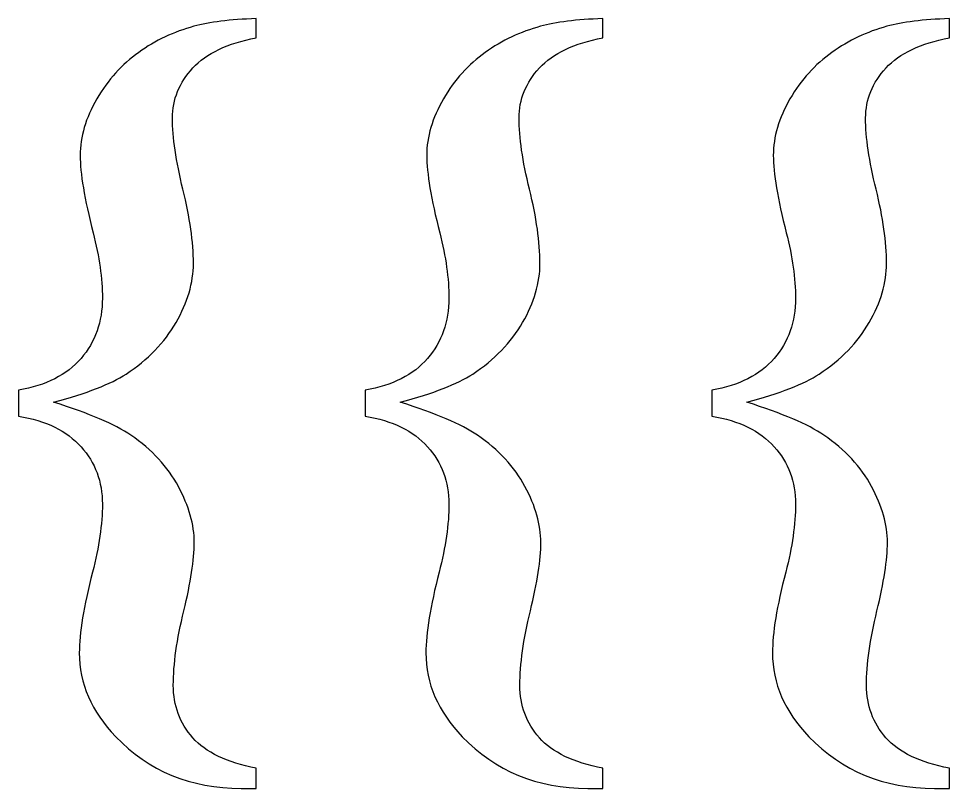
# Model space of a CAD drawing. Extents: x 33 to 458, y 68 to 471.
# Drawn here: x 154.2 to 243.3, y 69.8 to 143.5 of the extents above; entities that cross this region are included whole.
import ezdxf

# ---------------------------------------------------------------- set-up
doc = ezdxf.new("R2010")
doc.units = 0
doc.header["$MEASUREMENT"] = 0
doc.layers.add('LAYER_1', color=7, linetype='CONTINUOUS')

# ---------------------------------------------------------------- blocks, each defined once
blk = doc.blocks.new('BLOCK_18')
at = {"layer": 'LAYER_1', "color": 7}
for points in [[(176.921, 143.478), (176.921, 143.478), (176.921, 141.637), (176.921, 141.637), (174.181, 141.119), (172.159, 140.159), (170.858, 138.756), (169.556, 137.353), (168.906, 135.751), (168.906, 133.953), (168.906, 132.128), (169.239, 129.859), (169.908, 127.148), (170.575, 124.437), (170.91, 122.073), (170.91, 120.057), (170.91, 118.204), (170.356, 116.317), (169.248, 114.396), (168.14, 112.475), (166.547, 110.834), (164.469, 109.471), (163.02, 108.517), (160.709, 107.618), (157.537, 106.773), (160.927, 105.709), (163.389, 104.659), (164.92, 103.622), (166.944, 102.231), (168.462, 100.594), (169.474, 98.712), (170.485, 96.829), (170.991, 95.043), (170.991, 93.352), (170.991, 91.715), (170.657, 89.532), (169.99, 86.804), (169.321, 84.077), (168.988, 81.704), (168.988, 79.684), (168.988, 77.748), (169.607, 76.077), (170.848, 74.672), (172.089, 73.268), (174.113, 72.292), (176.921, 71.746), (176.921, 71.746), (176.921, 69.824), (176.921, 69.824), (176.921, 69.824), (175.487, 69.824), (175.487, 69.824), (170.649, 69.824), (166.645, 71.474), (163.475, 74.772), (161.152, 77.199), (159.991, 79.871), (159.991, 82.788), (159.991, 84.669), (160.413, 87.245), (161.258, 90.517), (161.885, 92.944), (162.199, 95.111), (162.199, 97.02), (162.199, 99.173), (161.517, 101.007), (160.154, 102.52), (158.79, 104.033), (156.801, 105.008), (154.183, 105.444), (154.183, 105.444), (154.183, 107.939), (154.183, 107.939), (156.801, 108.375), (158.79, 109.384), (160.154, 110.965), (161.517, 112.546), (162.199, 114.468), (162.199, 116.732), (162.199, 118.585), (161.904, 120.671), (161.316, 122.989), (160.487, 126.233), (160.072, 128.7), (160.072, 130.391), (160.072, 132.163), (160.604, 133.962), (161.667, 135.789), (162.73, 137.615), (164.066, 139.102), (165.675, 140.247), (167.283, 141.392), (169.042, 142.223), (170.951, 142.741), (172.423, 143.15), (174.413, 143.396), (176.921, 143.478)], [(210.088, 143.478), (210.088, 143.478), (210.088, 141.637), (210.088, 141.637), (207.347, 141.119), (205.326, 140.159), (204.025, 138.756), (202.723, 137.353), (202.072, 135.751), (202.072, 133.953), (202.072, 132.128), (202.406, 129.859), (203.074, 127.148), (203.742, 124.437), (204.076, 122.073), (204.076, 120.057), (204.076, 118.204), (203.522, 116.317), (202.415, 114.396), (201.307, 112.475), (199.714, 110.834), (197.636, 109.471), (196.187, 108.517), (193.875, 107.618), (190.703, 106.773), (194.094, 105.709), (196.555, 104.659), (198.087, 103.622), (200.111, 102.231), (201.628, 100.594), (202.64, 98.712), (203.652, 96.829), (204.158, 95.043), (204.158, 93.352), (204.158, 91.715), (203.824, 89.532), (203.156, 86.804), (202.488, 84.077), (202.154, 81.704), (202.154, 79.684), (202.154, 77.748), (202.774, 76.077), (204.015, 74.672), (205.255, 73.268), (207.28, 72.292), (210.088, 71.746), (210.088, 71.746), (210.088, 69.824), (210.088, 69.824), (210.088, 69.824), (208.653, 69.824), (208.653, 69.824), (203.816, 69.824), (199.812, 71.474), (196.642, 74.772), (194.318, 77.199), (193.157, 79.871), (193.157, 82.788), (193.157, 84.669), (193.58, 87.245), (194.425, 90.517), (195.052, 92.944), (195.365, 95.111), (195.365, 97.02), (195.365, 99.173), (194.684, 101.007), (193.321, 102.52), (191.957, 104.033), (189.967, 105.008), (187.35, 105.444), (187.35, 105.444), (187.35, 107.939), (187.35, 107.939), (189.967, 108.375), (191.957, 109.384), (193.321, 110.965), (194.684, 112.546), (195.365, 114.468), (195.365, 116.732), (195.365, 118.585), (195.071, 120.671), (194.483, 122.989), (193.654, 126.233), (193.239, 128.7), (193.239, 130.391), (193.239, 132.163), (193.771, 133.962), (194.834, 135.789), (195.897, 137.615), (197.233, 139.102), (198.842, 140.247), (200.45, 141.392), (202.208, 142.223), (204.117, 142.741), (205.589, 143.15), (207.579, 143.396), (210.088, 143.478)], [(243.255, 143.478), (243.255, 143.478), (243.255, 141.637), (243.255, 141.637), (240.514, 141.119), (238.493, 140.159), (237.191, 138.756), (235.89, 137.353), (235.239, 135.751), (235.239, 133.953), (235.239, 132.128), (235.573, 129.859), (236.241, 127.148), (236.909, 124.437), (237.243, 122.073), (237.243, 120.057), (237.243, 118.204), (236.689, 116.317), (235.581, 114.396), (234.474, 112.475), (232.881, 110.834), (230.802, 109.471), (229.353, 108.517), (227.042, 107.618), (223.87, 106.773), (227.261, 105.709), (229.722, 104.659), (231.254, 103.622), (233.277, 102.231), (234.795, 100.594), (235.807, 98.712), (236.819, 96.829), (237.325, 95.043), (237.325, 93.352), (237.325, 91.715), (236.991, 89.532), (236.323, 86.804), (235.654, 84.077), (235.321, 81.704), (235.321, 79.684), (235.321, 77.748), (235.941, 76.077), (237.182, 74.672), (238.422, 73.268), (240.446, 72.292), (243.255, 71.746), (243.255, 71.746), (243.255, 69.824), (243.255, 69.824), (243.255, 69.824), (241.82, 69.824), (241.82, 69.824), (236.982, 69.824), (232.978, 71.474), (229.808, 74.772), (227.485, 77.199), (226.324, 79.871), (226.324, 82.788), (226.324, 84.669), (226.746, 87.245), (227.591, 90.517), (228.218, 92.944), (228.532, 95.111), (228.532, 97.02), (228.532, 99.173), (227.85, 101.007), (226.487, 102.52), (225.124, 104.033), (223.134, 105.008), (220.517, 105.444), (220.517, 105.444), (220.517, 107.939), (220.517, 107.939), (223.134, 108.375), (225.124, 109.384), (226.487, 110.965), (227.85, 112.546), (228.532, 114.468), (228.532, 116.732), (228.532, 118.585), (228.238, 120.671), (227.65, 122.989), (226.82, 126.233), (226.405, 128.7), (226.405, 130.391), (226.405, 132.163), (226.937, 133.962), (228.001, 135.789), (229.064, 137.615), (230.399, 139.102), (232.008, 140.247), (233.617, 141.392), (235.375, 142.223), (237.284, 142.741), (238.756, 143.15), (240.746, 143.396), (243.255, 143.478)]]:
    blk.add_open_spline(points, degree=3, knots=[0, 0, 0, 0, 1, 1, 1, 2, 2, 2, 3, 3, 3, 4, 4, 4, 5, 5, 5, 6, 6, 6, 7, 7, 7, 8, 8, 8, 9, 9, 9, 10, 10, 10, 11, 11, 11, 12, 12, 12, 13, 13, 13, 14, 14, 14, 15, 15, 15, 16, 16, 16, 17, 17, 17, 18, 18, 18, 19, 19, 19, 20, 20, 20, 21, 21, 21, 22, 22, 22, 23, 23, 23, 24, 24, 24, 25, 25, 25, 26, 26, 26, 27, 27, 27, 28, 28, 28, 29, 29, 29, 30, 30, 30, 31, 31, 31, 32, 32, 32, 32], dxfattribs=at)

msp = doc.modelspace()

# ---------------------------------------------------------------- block references
at = {"layer": 'LAYER_1'}
msp.add_blockref('BLOCK_18', (0, 0), dxfattribs=at)

doc.saveas('drawing.dxf')
